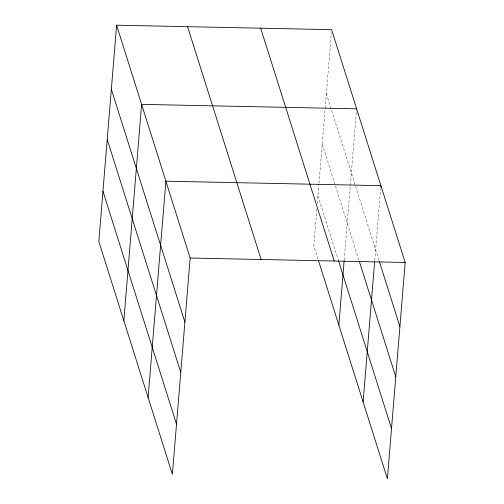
<?xml version="1.0" encoding="UTF-8"?>
<svg xmlns="http://www.w3.org/2000/svg" width="504" height="504" viewBox="0 0 504 504"><rect width="100%" height="100%" fill="white"/><g stroke="black" fill="none" stroke-linecap="round" stroke-linejoin="round"><path stroke-width="0.38" stroke-dasharray="2.52 1.89" d="M316.89 208.87L313.834 245.971L318.081 259.415M317.331 203.458L318.938 183.966M319 183.185L325.08 109.192M325.149 108.417L331.367 32.785M344.201 259.995L350.28 186.033M350.343 185.258L356.561 109.601M374.743 260.549L380.64 188.779M326.353 93.731L379.166 260.914M322.226 143.974L359.245 261.179M317.967 195.735L338.253 259.957"/><path stroke-width="0.76" d="M116.613 25.2L98.828 241.511L172.381 474.34L190.166 258.029L116.613 25.2L331.619 29.66L405.172 262.489L387.387 478.8L318.32 260.159M123.839 320.676L141.624 104.36L356.63 108.82M148.107 397.511L165.892 181.194L380.898 185.655L380.772 187.217M338.846 325.13L344.137 260.776M363.113 401.965L374.617 262.093M190.166 258.029L405.172 262.489M379.399 261.664L399.899 326.56M359.245 261.179L395.772 376.803M338.493 260.707L391.514 428.564M260.669 28.186L334.215 261.015M187.57 26.674L261.116 259.497M111.346 89.277L184.892 322.1M107.22 139.513L180.766 372.343M102.961 191.274L176.507 424.103"/></g></svg>
